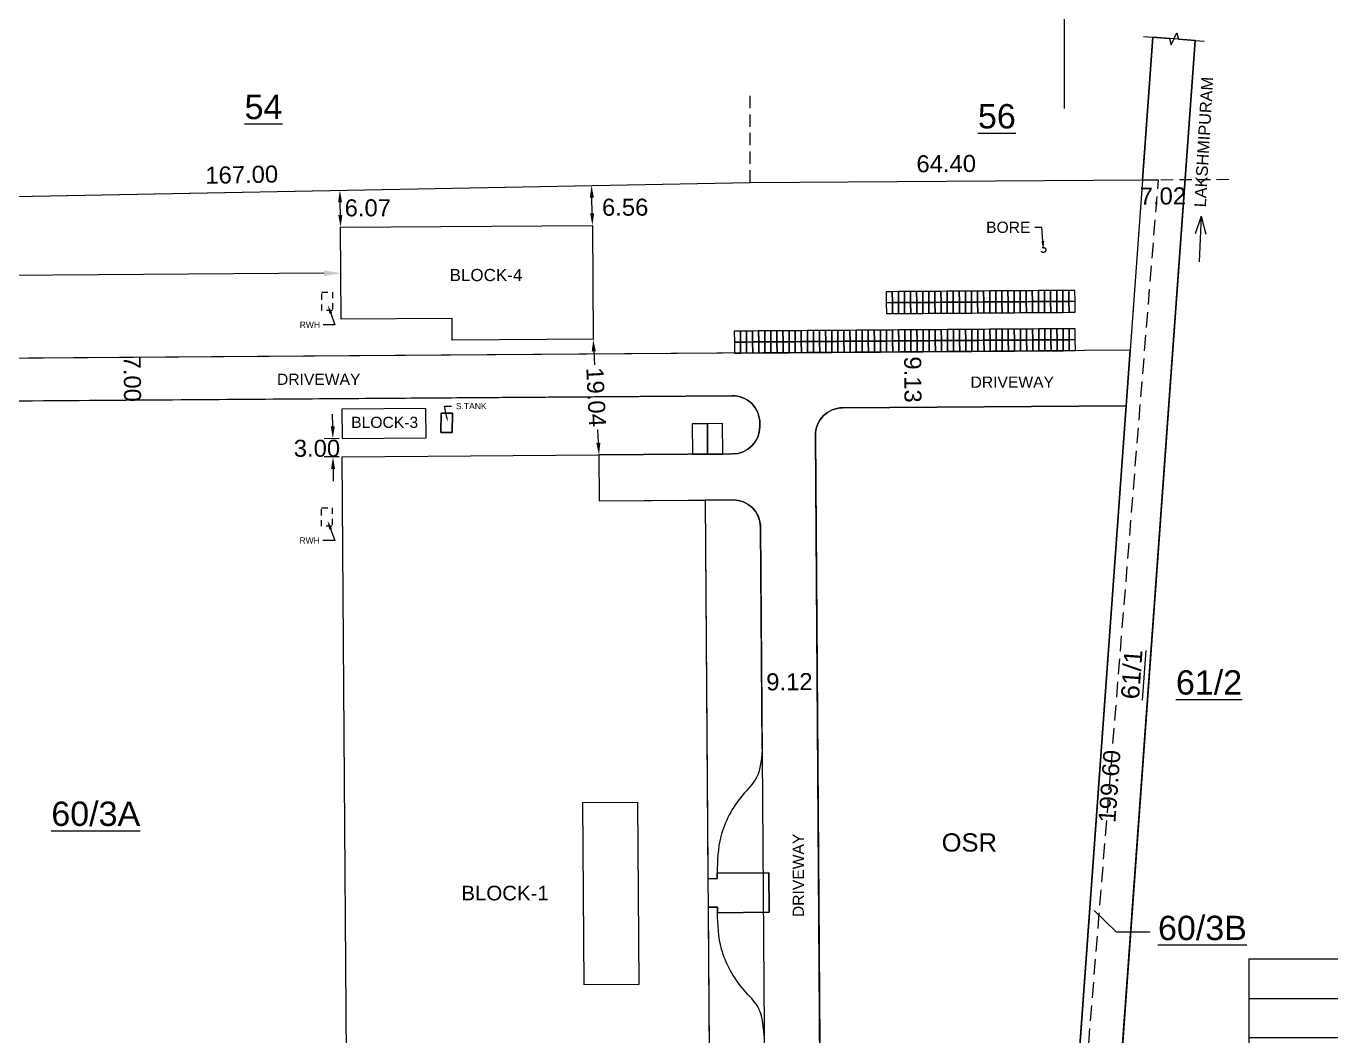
# Model space of a CAD drawing. Header units: metres. Extents: x 3715 to 4596, y 2418 to 2709.
# Drawn here: x 3739.68 to 3766.47, y 2596.39 to 2617.14 of the extents above; entities that cross this region are included whole.
import ezdxf
from ezdxf import colors
from ezdxf.entities.mleader import LeaderData, LeaderLine
from ezdxf.math import Vec2, Vec3

# ---------------------------------------------------------------- set-up
doc = ezdxf.new("R2010")
doc.units = ezdxf.units.M
doc.header["$MEASUREMENT"] = 0
doc.linetypes.add('HIDDEN', pattern=[9.525, 6.35, -3.175])
doc.linetypes.add('HIDDEN2', pattern=[0.1875, 0.125, -0.0625])
doc.styles.add('Annotative', font='arial.ttf')
doc.styles.get("Standard").update_dxf_attribs({"font": 'arial.ttf'})
doc.dimstyles.new('800', dxfattribs={"dimtxt": 0.35, "dimasz": 0.35, "dimexe": 0.18, "dimexo": 0.0625, "dimgap": 0.09, "dimtad": 0, "dimlfac": 8, "dimzin": 0, "dimdsep": 46, "dimtxsty": 'Standard', "dimcen": 0.09, "dimse1": 1, "dimse2": 1, "dimsd1": 1, "dimsd2": 1, "dimadec": 0, "dimazin": 0, "dimtfac": 1, "dimtofl": 0, "dimtmove": 2, "dimatfit": 3, "dimfxl": 0, "dimtolj": 1, "dimtzin": 0, "dimarcsym": 0})

# ---------------------------------------------------------------- blocks, each defined once
blk = doc.blocks.new('*D582')
at = {"color": 0, "insert": (3744.103, 2614.081), "char_height": 0.35, "attachment_point": 5, "rotation": 1.1025}
blk.add_mtext('\\A1;167.00', dxfattribs=at)
blk = doc.blocks.new('*D583')
at = {"color": 0, "insert": (3758.568, 2614.308), "char_height": 0.35, "attachment_point": 5, "rotation": 0.3717}
blk.add_mtext('\\A1;64.40', dxfattribs=at)
blk = doc.blocks.new('*D574')
at = {"color": 0, "insert": (3761.922, 2601.518), "char_height": 0.35, "attachment_point": 5, "rotation": 85.8635}
blk.add_mtext('\\A1;199.60', dxfattribs=at)
blk = doc.blocks.new('*D584')
at = {"color": 0, "insert": (3763.016, 2613.643), "char_height": 0.35, "attachment_point": 5, "rotation": 0.3717}
blk.add_mtext('\\A1;7.02', dxfattribs=at)
blk = doc.blocks.new('*T591')
at = {"color": 0, "linetype": 'ByBlock', "lineweight": -2}
for p, q in [((0, 0), (13.64, 0)), ((0, 0), (0, -8.928)), ((13.64, 0), (13.64, -8.928)), ((0, -0.814), (13.64, -0.814)), ((9.104, -0.814), (9.104, -8.928)), ((11.434, -0.814), (11.434, -8.928)), ((0, -1.616), (13.64, -1.616)), ((0, -2.418), (13.64, -2.418)), ((0, -3.22), (13.64, -3.22)), ((0, -4.022), (13.64, -4.022)), ((0, -4.825), (13.64, -4.825)), ((0, -5.627), (13.64, -5.627)), ((0, -6.429), (13.64, -6.429)), ((0, -7.231), (13.64, -7.231)), ((0, -8.034), (13.64, -8.034)), ((0, -8.928), (13.64, -8.928))]:
    blk.add_line(p, q, dxfattribs=at)
at = {"color": 0, "insert": (6.82, -0.407), "char_height": 0.29896, "width": 13.52092, "attachment_point": 5}
blk.add_mtext('AREA DETAILS', dxfattribs=at)
at = {"color": 0, "style": 'Annotative'}
for s, insert, char_height, width, attachment_point in [('{\\fArial Baltic|b0|i0|c186|p34;A}REA', (4.552, -1.215), 0.29041, 8.98465, 5), ('SQFT', (10.269, -1.215), 0.2904, 2.20989, 5), ('SQMT', (12.537, -1.215), 0.2904, 2.08726, 5), ("{\\fArial Baltic|b0|i0|c186|p34;AREA\\fArial Baltic|b0|i0|c0|p34; OF PARTY'S SITE}", (0.3, -2.017), 0.29041, 8.50421, 4), ('757761.32', (11.234, -2.017), 0.2904, 1.92945, 6), ('70398.33', (13.44, -2.017), 0.2904, 1.80681, 6), ('AREA OF PRO. BUILDING IN GF IN BLOCK-1', (0.3, -2.819), 0.29041, 8.50421, 4), ('87415.98', (11.234, -2.819), 0.2904, 1.92945, 6), ('8121.21', (13.44, -2.819), 0.2904, 1.80681, 6), ('AREA OF PRO. BUILDING IN GF IN BLOCK-2', (0.3, -3.621), 0.29041, 8.50421, 4), ('565.97', (11.234, -3.621), 0.2904, 1.92945, 6), ('52.58', (13.44, -3.621), 0.2904, 1.80681, 6), ('AREA OF PRO. BUILDING IN GF IN BLOCK-3', (0.3, -4.424), 0.29041, 8.50421, 4), ('716.01', (11.234, -4.424), 0.2904, 1.92945, 6), ('66.52', (13.44, -4.424), 0.2904, 1.80681, 6), ('AREA OF PRO. BUILDING IN GF IN BLOCK-4', (0.3, -5.226), 0.29041, 8.50421, 4), ('7653.68', (11.234, -5.226), 0.2904, 1.92945, 6), ('711.05', (13.44, -5.226), 0.2904, 1.80681, 6), ('AREA OF PRO. BUILDING IN GF IN BLOCK-5', (0.3, -6.028), 0.29041, 8.50421, 4), ('6740.36', (11.234, -6.028), 0.2904, 1.92945, 6), ('626.20', (13.44, -6.028), 0.2904, 1.80681, 6), ('AREA OF PRO. BUILDING IN GF IN BLOCK-6', (0.3, -6.83), 0.29041, 8.50421, 4), ('14518.58', (11.234, -6.83), 0.2904, 1.92945, 6), ('1348.82', (13.44, -6.83), 0.2904, 1.80681, 6), ('TOTAL BUILDUP AREA', (0.3, -7.632), 0.29041, 8.50421, 4), ('117610.58', (11.234, -7.632), 0.2904, 1.92945, 6), ('10926.38', (13.44, -7.632), 0.2904, 1.80681, 6), ('AREA OF OPEN TO SKY IN GF', (0.3, -8.481), 0.29041, 8.50421, 4), ('640150.74', (11.234, -8.481), 0.2904, 1.92945, 6), ('59471.95', (13.44, -8.481), 0.2904, 1.80681, 6)]:
    blk.add_mtext(s, dxfattribs=dict(at, insert=insert, char_height=char_height, width=width, attachment_point=attachment_point))
blk = doc.blocks.new('*D597')
at = {"color": 0, "lineweight": -2}
blk.add_line((3746.128, 2613.254), (3746.123, 2613.512), dxfattribs=at)
at = {"color": 0}
for points in [[(3746.164, 2613.513), (3746.081, 2613.512), (3746.118, 2613.762)], [(3746.169, 2613.255), (3746.086, 2613.253), (3746.133, 2613.004)]]:
    blk.add_solid(points, dxfattribs=at)
at = {"color": 0, "insert": (3746.692, 2613.4), "char_height": 0.35, "attachment_point": 5, "rotation": 0.1}
blk.add_mtext('\\A1;6.07', dxfattribs=at)
blk = doc.blocks.new('*D598')
at = {"color": 0, "lineweight": -2}
blk.add_line((3751.298, 2613.291), (3751.292, 2613.612), dxfattribs=at)
at = {"color": 0}
for points in [[(3751.333, 2613.613), (3751.25, 2613.611), (3751.287, 2613.862)], [(3751.339, 2613.292), (3751.256, 2613.291), (3751.303, 2613.041)]]:
    blk.add_solid(points, dxfattribs=at)
at = {"color": 0, "insert": (3751.976, 2613.413), "char_height": 0.35, "attachment_point": 5, "rotation": 0.1}
blk.add_mtext('\\A1;6.56', dxfattribs=at)
blk = doc.blocks.new('*D601')
at = {"color": 0, "lineweight": -2}
for p, q in [((3745.972, 2608.911), (3745.97, 2609.161)), ((3746.102, 2608.662), (3745.794, 2608.659)), ((3746.104, 2608.286), (3745.797, 2608.284)), ((3745.979, 2608.036), (3745.98, 2607.786))]:
    blk.add_line(p, q, dxfattribs=at)
at = {"color": 0}
for points in [[(3746.014, 2608.911), (3745.93, 2608.91), (3745.974, 2608.661)], [(3746.02, 2608.036), (3745.937, 2608.035), (3745.977, 2608.285)]]:
    blk.add_solid(points, dxfattribs=at)
at = {"color": 0, "insert": (3745.648, 2608.46), "char_height": 0.35, "attachment_point": 5, "rotation": 0.1}
blk.add_mtext('\\A1;3.00', dxfattribs=at)
blk = doc.blocks.new('*D603')
at = {"color": 0, "lineweight": -2}
for p, q in [((3751.332, 2610.452), (3751.346, 2610.176)), ((3751.425, 2608.575), (3751.412, 2608.851))]:
    blk.add_line(p, q, dxfattribs=at)
at = {"color": 0}
for points in [[(3751.374, 2610.454), (3751.29, 2610.45), (3751.32, 2610.702)], [(3751.467, 2608.577), (3751.384, 2608.573), (3751.438, 2608.325)]]:
    blk.add_solid(points, dxfattribs=at)
at = {"color": 0, "insert": (3751.379, 2609.514), "char_height": 0.35, "attachment_point": 5, "rotation": 272.8439}
blk.add_mtext('\\A1;19.04', dxfattribs=at)
blk = doc.blocks.new('*D616')
at = {"color": 0, "insert": (3741.856, 2609.891), "char_height": 0.35, "attachment_point": 5, "rotation": 270.4172}
blk.add_mtext('\\A1;7.00', dxfattribs=at)
blk = doc.blocks.new('*D617')
at = {"color": 0, "insert": (3757.88, 2609.874), "char_height": 0.35, "attachment_point": 5, "rotation": 270.4172}
blk.add_mtext('\\A1;9.13', dxfattribs=at)
blk = doc.blocks.new('*D618')
at = {"color": 0, "insert": (3755.348, 2603.664), "char_height": 0.35, "attachment_point": 5, "rotation": 0.4174}
blk.add_mtext('\\A1;9.12', dxfattribs=at)
blk = doc.blocks.new('*D631')
at = {"color": 0, "lineweight": -2}
for p, q in [((3745.789, 2612.058), (3739.304, 2612.011)), ((3731.219, 2611.952), (3737.704, 2611.999))]:
    blk.add_line(p, q, dxfattribs=at)
at = {"color": 0}
for points in [[(3731.219, 2612.01), (3731.22, 2611.893), (3730.869, 2611.949)], [(3745.789, 2612.116), (3745.79, 2611.999), (3746.139, 2612.06)]]:
    blk.add_solid(points, dxfattribs=at)
at = {"color": 0, "insert": (3738.504, 2612.005), "char_height": 0.35, "attachment_point": 5, "rotation": 0.4172}
blk.add_mtext('\\A1;122.17', dxfattribs=at)

msp = doc.modelspace()

# ---------------------------------------------------------------- linework, layer by layer
for p, q in [((3763.67963, 2616.84195), (3761.5658, 2587.61365)), ((3763.67963, 2616.84195), (3761.68118, 2589.20906)), ((3733.67416, 2613.52282), (3754.5453, 2613.92449)), ((3754.5453, 2613.92449), (3762.59513, 2613.97671)), ((3762.59513, 2613.97671), (3760.79541, 2589.0917)), ((3763.80508, 2613.23169), (3763.68191, 2612.86998)), ((3763.80508, 2613.23169), (3763.76436, 2612.29518)), ((3763.80508, 2613.23169), (3763.89639, 2612.86066)), ((3762.34204, 2610.47726), (3734.04262, 2610.27122)), ((3754.17427, 2609.54277), (3734.04899, 2609.39624)), ((3762.25948, 2609.33568), (3756.43914, 2609.2933)), ((3754.74087, 2608.90775), (3754.74087, 2608.98028)), ((3756.02749, 2588.58208), (3755.88075, 2608.72671)), ((3751.43767, 2608.32528), (3754.18247, 2608.34527))]:
    msp.add_line(p, q)
at = {"ltscale": 0.1}
for p, q in [((3761.5658, 2587.61365), (3763.67963, 2616.84195)), ((3762.59513, 2613.97671), (3762.80695, 2616.90563))]:
    msp.add_line(p, q, dxfattribs=at)
at = {"linetype": 'HIDDEN', "ltscale": 0.04}
for p, q in [((3754.5453, 2613.92449), (3754.5453, 2615.79949)), ((3762.59513, 2613.97671), (3764.49877, 2613.98905))]:
    msp.add_line(p, q, dxfattribs=at)
at = {"linetype": 'HIDDEN', "ltscale": 0.05}
msp.add_line((3760.9197, 2589.10498), (3762.92468, 2613.97884), dxfattribs=at)
at = {"linetype": 'HIDDEN', "ltscale": 4}
msp.add_line((3762.59513, 2613.97671), (3762.92012, 2613.97881), dxfattribs=at)
for points in [[(3760.99661, 2615.44111), (3760.99661, 2615.44111), (3760.99661, 2618.29916), (3760.17588, 2617.28146)], [(3748.42711, 2610.68069), (3748.42384, 2611.12961), (3746.14634, 2611.11303), (3746.13257, 2613.00379), (3751.30258, 2613.04144), (3751.31961, 2610.70175), (3748.42711, 2610.68069)]]:
    msp.add_lwpolyline(points)
for points in [[(3760.69308, 2587.67677), (3761.5658, 2587.61365), (3763.67963, 2616.84195), (3762.80695, 2616.90563), (3760.69308, 2587.67677)], [(3757.33705, 2611.45335), (3757.46205, 2611.45426), (3757.46041, 2611.67925), (3757.33541, 2611.67834)], [(3757.46205, 2611.45426), (3757.58704, 2611.45517), (3757.5854, 2611.68016), (3757.46041, 2611.67925)], [(3757.58704, 2611.45517), (3757.71204, 2611.45608), (3757.7104, 2611.68107), (3757.5854, 2611.68016)], [(3757.71204, 2611.45608), (3757.83704, 2611.45699), (3757.8354, 2611.68198), (3757.7104, 2611.68107)], [(3757.83704, 2611.45699), (3757.96203, 2611.4579), (3757.96039, 2611.68289), (3757.8354, 2611.68198)], [(3757.96203, 2611.4579), (3758.08703, 2611.45881), (3758.08539, 2611.6838), (3757.96039, 2611.68289)], [(3758.08703, 2611.45881), (3758.21203, 2611.45972), (3758.21039, 2611.68471), (3758.08539, 2611.6838)], [(3758.21203, 2611.45972), (3758.33702, 2611.46063), (3758.33538, 2611.68562), (3758.21039, 2611.68471)], [(3758.33702, 2611.46063), (3758.46202, 2611.46154), (3758.46038, 2611.68653), (3758.33538, 2611.68562)], [(3758.46202, 2611.46154), (3758.58702, 2611.46245), (3758.58538, 2611.68744), (3758.46038, 2611.68653)], [(3758.58702, 2611.46245), (3758.71201, 2611.46336), (3758.71037, 2611.68835), (3758.58538, 2611.68744)], [(3758.71201, 2611.46336), (3758.83701, 2611.46427), (3758.83537, 2611.68926), (3758.71037, 2611.68835)], [(3758.83701, 2611.46427), (3758.96201, 2611.46518), (3758.96037, 2611.69017), (3758.83537, 2611.68926)], [(3758.96201, 2611.46518), (3759.087, 2611.46609), (3759.08536, 2611.69108), (3758.96037, 2611.69017)], [(3759.087, 2611.46609), (3759.212, 2611.467), (3759.21036, 2611.692), (3759.08536, 2611.69108)], [(3759.212, 2611.467), (3759.337, 2611.46791), (3759.33536, 2611.69291), (3759.21036, 2611.692)], [(3759.21364, 2611.24201), (3759.33863, 2611.24292), (3759.337, 2611.46791), (3759.212, 2611.467)], [(3759.337, 2611.46791), (3759.46199, 2611.46882), (3759.46035, 2611.69381), (3759.33536, 2611.6929)], [(3759.33863, 2611.24291), (3759.46363, 2611.24382), (3759.46199, 2611.46882), (3759.337, 2611.46791)], [(3759.46199, 2611.46882), (3759.58699, 2611.46973), (3759.58535, 2611.69472), (3759.46035, 2611.69381)], [(3759.46363, 2611.24382), (3759.58863, 2611.24473), (3759.58699, 2611.46973), (3759.46199, 2611.46882)], [(3759.58699, 2611.46973), (3759.71199, 2611.47064), (3759.71035, 2611.69563), (3759.58535, 2611.69472)], [(3759.58863, 2611.24473), (3759.71362, 2611.24564), (3759.71199, 2611.47064), (3759.58699, 2611.46973)], [(3759.71199, 2611.47064), (3759.83698, 2611.47155), (3759.83534, 2611.69654), (3759.71035, 2611.69563)], [(3759.71362, 2611.24564), (3759.83862, 2611.24655), (3759.83698, 2611.47155), (3759.71199, 2611.47064)], [(3759.83698, 2611.47155), (3759.96198, 2611.47246), (3759.96034, 2611.69745), (3759.83534, 2611.69654)], [(3759.83862, 2611.24655), (3759.96362, 2611.24746), (3759.96198, 2611.47246), (3759.83698, 2611.47155)], [(3759.96198, 2611.47246), (3760.08698, 2611.47337), (3760.08534, 2611.69836), (3759.96034, 2611.69745)], [(3759.96362, 2611.24746), (3760.08861, 2611.24837), (3760.08698, 2611.47337), (3759.96198, 2611.47246)], [(3760.08698, 2611.47337), (3760.21197, 2611.47428), (3760.21033, 2611.69927), (3760.08534, 2611.69836)], [(3760.08861, 2611.24837), (3760.21361, 2611.24928), (3760.21197, 2611.47428), (3760.08698, 2611.47337)], [(3760.21197, 2611.47428), (3760.33697, 2611.47519), (3760.33533, 2611.70018), (3760.21033, 2611.69927)], [(3760.21361, 2611.24928), (3760.33861, 2611.25019), (3760.33697, 2611.47519), (3760.21197, 2611.47428)], [(3760.33697, 2611.47519), (3760.46197, 2611.4761), (3760.46033, 2611.70109), (3760.33533, 2611.70018)], [(3760.33861, 2611.25019), (3760.4636, 2611.2511), (3760.46197, 2611.4761), (3760.33697, 2611.47519)], [(3760.46197, 2611.4761), (3760.58696, 2611.47701), (3760.58532, 2611.702), (3760.46033, 2611.70109)], [(3760.4636, 2611.2511), (3760.5886, 2611.25201), (3760.58696, 2611.47701), (3760.46197, 2611.4761)], [(3760.58696, 2611.47701), (3760.71196, 2611.47792), (3760.71032, 2611.70291), (3760.58532, 2611.702)], [(3760.5886, 2611.25201), (3760.7136, 2611.25292), (3760.71196, 2611.47792), (3760.58696, 2611.47701)], [(3760.71196, 2611.47792), (3760.83696, 2611.47883), (3760.83532, 2611.70382), (3760.71032, 2611.70291)], [(3760.7136, 2611.25292), (3760.83859, 2611.25383), (3760.83696, 2611.47883), (3760.71196, 2611.47792)], [(3760.83696, 2611.47883), (3760.96195, 2611.47974), (3760.96031, 2611.70473), (3760.83532, 2611.70382)], [(3760.83859, 2611.25383), (3760.96359, 2611.25474), (3760.96195, 2611.47974), (3760.83696, 2611.47883)], [(3760.96195, 2611.47974), (3761.08695, 2611.48065), (3761.08531, 2611.70564), (3760.96031, 2611.70473)], [(3760.96359, 2611.25474), (3761.08859, 2611.25566), (3761.08695, 2611.48065), (3760.96195, 2611.47974)], [(3761.08695, 2611.48065), (3761.21195, 2611.48156), (3761.21031, 2611.70655), (3761.08531, 2611.70564)], [(3761.08859, 2611.25566), (3761.21358, 2611.25657), (3761.21195, 2611.48156), (3761.08695, 2611.48065)], [(3757.33869, 2611.22835), (3757.46368, 2611.22926), (3757.46205, 2611.45426), (3757.33705, 2611.45335)], [(3757.46368, 2611.22926), (3757.58868, 2611.23017), (3757.58704, 2611.45517), (3757.46205, 2611.45426)], [(3757.58868, 2611.23017), (3757.71368, 2611.23108), (3757.71204, 2611.45608), (3757.58704, 2611.45517)], [(3757.71368, 2611.23108), (3757.83867, 2611.23199), (3757.83704, 2611.45699), (3757.71204, 2611.45608)], [(3757.83867, 2611.23199), (3757.96367, 2611.2329), (3757.96203, 2611.4579), (3757.83704, 2611.45699)], [(3757.96367, 2611.2329), (3758.08867, 2611.23382), (3758.08703, 2611.45881), (3757.96203, 2611.4579)], [(3758.08867, 2611.23382), (3758.21366, 2611.23473), (3758.21203, 2611.45972), (3758.08703, 2611.45881)], [(3758.21366, 2611.23473), (3758.33866, 2611.23564), (3758.33702, 2611.46063), (3758.21203, 2611.45972)], [(3758.33866, 2611.23564), (3758.46366, 2611.23655), (3758.46202, 2611.46154), (3758.33702, 2611.46063)], [(3758.46366, 2611.23655), (3758.58865, 2611.23746), (3758.58702, 2611.46245), (3758.46202, 2611.46154)], [(3758.58865, 2611.23746), (3758.71365, 2611.23837), (3758.71201, 2611.46336), (3758.58702, 2611.46245)], [(3758.71365, 2611.23837), (3758.83865, 2611.23928), (3758.83701, 2611.46427), (3758.71201, 2611.46336)], [(3758.83865, 2611.23928), (3758.96364, 2611.24019), (3758.96201, 2611.46518), (3758.83701, 2611.46427)], [(3758.96364, 2611.24019), (3759.08864, 2611.2411), (3759.087, 2611.46609), (3758.96201, 2611.46518)], [(3759.08864, 2611.2411), (3759.21364, 2611.24201), (3759.212, 2611.467), (3759.087, 2611.46609)], [(3754.21787, 2610.64311), (3754.34286, 2610.64402), (3754.34122, 2610.86902), (3754.21623, 2610.86811)], [(3754.34286, 2610.64402), (3754.46786, 2610.64493), (3754.46622, 2610.86993), (3754.34122, 2610.86902)], [(3754.46786, 2610.64493), (3754.59286, 2610.64584), (3754.59122, 2610.87084), (3754.46622, 2610.86993)], [(3754.59286, 2610.64584), (3754.71785, 2610.64675), (3754.71621, 2610.87175), (3754.59122, 2610.87084)], [(3754.71785, 2610.64675), (3754.84285, 2610.64766), (3754.84121, 2610.87266), (3754.71621, 2610.87175)], [(3754.84285, 2610.64766), (3754.96785, 2610.64857), (3754.96621, 2610.87357), (3754.84121, 2610.87266)], [(3754.96785, 2610.64857), (3755.09284, 2610.64948), (3755.0912, 2610.87448), (3754.96621, 2610.87357)], [(3755.09284, 2610.64948), (3755.21784, 2610.6504), (3755.2162, 2610.87539), (3755.0912, 2610.87448)], [(3755.21784, 2610.6504), (3755.34284, 2610.65131), (3755.3412, 2610.8763), (3755.2162, 2610.87539)], [(3755.34284, 2610.65131), (3755.46783, 2610.65222), (3755.46619, 2610.87721), (3755.3412, 2610.8763)], [(3755.46783, 2610.65222), (3755.59283, 2610.65313), (3755.59119, 2610.87812), (3755.46619, 2610.87721)], [(3755.59283, 2610.65313), (3755.71783, 2610.65404), (3755.71619, 2610.87903), (3755.59119, 2610.87812)], [(3755.71783, 2610.65404), (3755.84282, 2610.65495), (3755.84118, 2610.87994), (3755.71619, 2610.87903)], [(3755.84282, 2610.65495), (3755.96782, 2610.65586), (3755.96618, 2610.88085), (3755.84118, 2610.87994)], [(3755.96782, 2610.65586), (3756.09282, 2610.65677), (3756.09118, 2610.88176), (3755.96618, 2610.88085)], [(3756.09282, 2610.65677), (3756.21781, 2610.65768), (3756.21617, 2610.88267), (3756.09118, 2610.88176)], [(3756.21781, 2610.65767), (3756.34281, 2610.65858), (3756.34117, 2610.88358), (3756.21617, 2610.88267)], [(3756.34281, 2610.65858), (3756.46781, 2610.65949), (3756.46617, 2610.88449), (3756.34117, 2610.88358)], [(3756.46781, 2610.65949), (3756.5928, 2610.6604), (3756.59116, 2610.8854), (3756.46617, 2610.88449)], [(3756.5928, 2610.6604), (3756.7178, 2610.66131), (3756.71616, 2610.88631), (3756.59116, 2610.8854)], [(3756.7178, 2610.66131), (3756.8428, 2610.66222), (3756.84116, 2610.88722), (3756.71616, 2610.88631)], [(3756.8428, 2610.66222), (3756.96779, 2610.66313), (3756.96615, 2610.88813), (3756.84116, 2610.88722)], [(3756.96779, 2610.66313), (3757.09279, 2610.66404), (3757.09115, 2610.88904), (3756.96615, 2610.88813)], [(3756.96943, 2610.43814), (3757.09443, 2610.43905), (3757.09279, 2610.66404), (3756.96779, 2610.66313)], [(3757.09279, 2610.66404), (3757.21779, 2610.66495), (3757.21615, 2610.88995), (3757.09115, 2610.88904)], [(3757.09443, 2610.43905), (3757.21942, 2610.43996), (3757.21779, 2610.66495), (3757.09279, 2610.66404)], [(3757.21779, 2610.66495), (3757.34278, 2610.66586), (3757.34114, 2610.89086), (3757.21615, 2610.88995)], [(3757.21942, 2610.43996), (3757.34442, 2610.44087), (3757.34278, 2610.66586), (3757.21779, 2610.66495)], [(3757.34278, 2610.66586), (3757.46778, 2610.66677), (3757.46614, 2610.89177), (3757.34114, 2610.89086)], [(3757.34442, 2610.44087), (3757.46942, 2610.44178), (3757.46778, 2610.66677), (3757.34278, 2610.66586)], [(3757.46778, 2610.66677), (3757.59278, 2610.66768), (3757.59114, 2610.89268), (3757.46614, 2610.89177)], [(3757.46942, 2610.44178), (3757.59441, 2610.44269), (3757.59278, 2610.66768), (3757.46778, 2610.66677)], [(3757.59278, 2610.66768), (3757.71777, 2610.66859), (3757.71613, 2610.89359), (3757.59114, 2610.89268)], [(3757.59441, 2610.44269), (3757.71941, 2610.4436), (3757.71777, 2610.66859), (3757.59278, 2610.66768)], [(3757.71777, 2610.66859), (3757.84277, 2610.6695), (3757.84113, 2610.8945), (3757.71613, 2610.89359)], [(3757.71941, 2610.4436), (3757.84441, 2610.44451), (3757.84277, 2610.6695), (3757.71777, 2610.66859)], [(3757.84277, 2610.6695), (3757.96777, 2610.67041), (3757.96613, 2610.89541), (3757.84113, 2610.8945)], [(3757.84441, 2610.44451), (3757.9694, 2610.44542), (3757.96777, 2610.67041), (3757.84277, 2610.6695)], [(3757.96777, 2610.67041), (3758.09276, 2610.67133), (3758.09112, 2610.89632), (3757.96613, 2610.89541)], [(3757.9694, 2610.44542), (3758.0944, 2610.44633), (3758.09276, 2610.67133), (3757.96777, 2610.67041)], [(3758.09276, 2610.67133), (3758.21776, 2610.67224), (3758.21612, 2610.89723), (3758.09112, 2610.89632)], [(3758.0944, 2610.44633), (3758.2194, 2610.44724), (3758.21776, 2610.67224), (3758.09276, 2610.67133)], [(3758.21776, 2610.67224), (3758.34276, 2610.67315), (3758.34112, 2610.89814), (3758.21612, 2610.89723)], [(3758.2194, 2610.44724), (3758.34439, 2610.44815), (3758.34276, 2610.67315), (3758.21776, 2610.67224)], [(3758.34276, 2610.67315), (3758.46775, 2610.67406), (3758.46611, 2610.89905), (3758.34112, 2610.89814)], [(3758.34439, 2610.44815), (3758.46939, 2610.44906), (3758.46775, 2610.67406), (3758.34276, 2610.67315)], [(3758.46775, 2610.67406), (3758.59275, 2610.67497), (3758.59111, 2610.89996), (3758.46611, 2610.89905)], [(3758.46939, 2610.44906), (3758.59439, 2610.44997), (3758.59275, 2610.67497), (3758.46775, 2610.67406)], [(3758.59275, 2610.67497), (3758.71775, 2610.67588), (3758.71611, 2610.90087), (3758.59111, 2610.89996)], [(3758.59439, 2610.44997), (3758.71938, 2610.45088), (3758.71775, 2610.67588), (3758.59275, 2610.67497)], [(3758.71775, 2610.67588), (3758.84274, 2610.67679), (3758.8411, 2610.90178), (3758.71611, 2610.90087)], [(3758.71938, 2610.45088), (3758.84438, 2610.45179), (3758.84274, 2610.67679), (3758.71775, 2610.67588)], [(3758.84274, 2610.67679), (3758.96774, 2610.6777), (3758.9661, 2610.90269), (3758.8411, 2610.90178)], [(3758.84438, 2610.45179), (3758.96938, 2610.4527), (3758.96774, 2610.6777), (3758.84274, 2610.67679)], [(3758.96774, 2610.6777), (3759.09274, 2610.67861), (3759.0911, 2610.9036), (3758.9661, 2610.90269)], [(3758.96938, 2610.4527), (3759.09437, 2610.45361), (3759.09274, 2610.67861), (3758.96774, 2610.6777)], [(3759.09274, 2610.67861), (3759.21773, 2610.67952), (3759.21609, 2610.90451), (3759.0911, 2610.9036)], [(3759.09437, 2610.45361), (3759.21937, 2610.45452), (3759.21773, 2610.67952), (3759.09274, 2610.67861)], [(3759.21773, 2610.67952), (3759.34273, 2610.68043), (3759.34109, 2610.90542), (3759.21609, 2610.90451)], [(3759.21937, 2610.45452), (3759.34437, 2610.45543), (3759.34273, 2610.68043), (3759.21773, 2610.67952)], [(3759.34273, 2610.68043), (3759.46773, 2610.68134), (3759.46609, 2610.90633), (3759.34109, 2610.90542)], [(3759.34437, 2610.45543), (3759.46936, 2610.45634), (3759.46773, 2610.68134), (3759.34273, 2610.68043)], [(3759.46773, 2610.68134), (3759.59272, 2610.68225), (3759.59108, 2610.90724), (3759.46609, 2610.90633)], [(3759.46936, 2610.45634), (3759.59436, 2610.45725), (3759.59272, 2610.68225), (3759.46773, 2610.68134)], [(3759.59272, 2610.68225), (3759.71772, 2610.68316), (3759.71608, 2610.90815), (3759.59108, 2610.90724)], [(3759.59436, 2610.45725), (3759.71936, 2610.45816), (3759.71772, 2610.68316), (3759.59272, 2610.68225)], [(3759.71772, 2610.68316), (3759.84272, 2610.68407), (3759.84108, 2610.90906), (3759.71608, 2610.90815)], [(3759.71936, 2610.45816), (3759.84435, 2610.45907), (3759.84272, 2610.68407), (3759.71772, 2610.68316)], [(3759.84272, 2610.68407), (3759.96771, 2610.68498), (3759.96607, 2610.90997), (3759.84108, 2610.90906)], [(3759.84435, 2610.45907), (3759.96935, 2610.45998), (3759.96771, 2610.68498), (3759.84272, 2610.68407)], [(3759.96771, 2610.68498), (3760.09271, 2610.68589), (3760.09107, 2610.91088), (3759.96607, 2610.90997)], [(3759.96935, 2610.45998), (3760.09435, 2610.46089), (3760.09271, 2610.68589), (3759.96771, 2610.68498)], [(3760.09271, 2610.68589), (3760.21771, 2610.6868), (3760.21607, 2610.91179), (3760.09107, 2610.91088)], [(3760.09435, 2610.46089), (3760.21934, 2610.4618), (3760.21771, 2610.6868), (3760.09271, 2610.68589)], [(3760.21771, 2610.6868), (3760.3427, 2610.68771), (3760.34106, 2610.9127), (3760.21607, 2610.91179)], [(3760.21934, 2610.4618), (3760.34434, 2610.46271), (3760.3427, 2610.68771), (3760.21771, 2610.6868)], [(3760.3427, 2610.68771), (3760.4677, 2610.68862), (3760.46606, 2610.91361), (3760.34106, 2610.9127)], [(3760.34434, 2610.46271), (3760.46934, 2610.46362), (3760.4677, 2610.68862), (3760.3427, 2610.68771)], [(3760.4677, 2610.68862), (3760.5927, 2610.68953), (3760.59106, 2610.91452), (3760.46606, 2610.91361)], [(3760.46934, 2610.46362), (3760.59434, 2610.46454), (3760.5927, 2610.68953), (3760.4677, 2610.68862)], [(3760.5927, 2610.68953), (3760.71769, 2610.69044), (3760.71605, 2610.91543), (3760.59106, 2610.91452)], [(3760.59434, 2610.46454), (3760.71933, 2610.46545), (3760.71769, 2610.69044), (3760.5927, 2610.68953)], [(3760.71769, 2610.69044), (3760.84269, 2610.69135), (3760.84105, 2610.91634), (3760.71605, 2610.91543)], [(3760.71933, 2610.46545), (3760.84433, 2610.46636), (3760.84269, 2610.69135), (3760.71769, 2610.69044)], [(3760.84269, 2610.69135), (3760.96769, 2610.69226), (3760.96605, 2610.91725), (3760.84105, 2610.91634)], [(3760.84433, 2610.46636), (3760.96933, 2610.46727), (3760.96769, 2610.69226), (3760.84269, 2610.69135)], [(3760.96769, 2610.69226), (3761.09268, 2610.69317), (3761.09104, 2610.91816), (3760.96605, 2610.91725)], [(3760.96933, 2610.46727), (3761.09432, 2610.46818), (3761.09268, 2610.69317), (3760.96769, 2610.69226)], [(3761.09268, 2610.69317), (3761.21768, 2610.69408), (3761.21604, 2610.91907), (3761.09104, 2610.91816)], [(3761.09432, 2610.46818), (3761.21932, 2610.46909), (3761.21768, 2610.69408), (3761.09268, 2610.69317)], [(3754.2195, 2610.41812), (3754.3445, 2610.41903), (3754.34286, 2610.64402), (3754.21787, 2610.64311)], [(3754.3445, 2610.41903), (3754.4695, 2610.41994), (3754.46786, 2610.64493), (3754.34286, 2610.64402)], [(3754.4695, 2610.41994), (3754.59449, 2610.42085), (3754.59286, 2610.64584), (3754.46786, 2610.64493)], [(3754.59449, 2610.42085), (3754.71949, 2610.42176), (3754.71785, 2610.64675), (3754.59286, 2610.64584)], [(3754.71949, 2610.42176), (3754.84449, 2610.42267), (3754.84285, 2610.64766), (3754.71785, 2610.64675)], [(3754.84449, 2610.42267), (3754.96948, 2610.42358), (3754.96785, 2610.64857), (3754.84285, 2610.64766)], [(3754.96948, 2610.42358), (3755.09448, 2610.42449), (3755.09284, 2610.64948), (3754.96785, 2610.64857)], [(3755.09448, 2610.42449), (3755.21948, 2610.4254), (3755.21784, 2610.6504), (3755.09284, 2610.64948)], [(3755.21948, 2610.4254), (3755.34447, 2610.42631), (3755.34284, 2610.65131), (3755.21784, 2610.6504)], [(3755.34447, 2610.42631), (3755.46947, 2610.42722), (3755.46783, 2610.65222), (3755.34284, 2610.65131)], [(3755.46947, 2610.42722), (3755.59447, 2610.42813), (3755.59283, 2610.65313), (3755.46783, 2610.65222)], [(3755.59447, 2610.42813), (3755.71946, 2610.42904), (3755.71783, 2610.65404), (3755.59283, 2610.65313)], [(3755.71946, 2610.42904), (3755.84446, 2610.42995), (3755.84282, 2610.65495), (3755.71783, 2610.65404)], [(3755.84446, 2610.42995), (3755.96946, 2610.43086), (3755.96782, 2610.65586), (3755.84282, 2610.65495)], [(3755.96946, 2610.43086), (3756.09445, 2610.43177), (3756.09282, 2610.65677), (3755.96782, 2610.65586)], [(3756.09445, 2610.43177), (3756.21945, 2610.43268), (3756.21781, 2610.65768), (3756.09282, 2610.65677)], [(3756.21945, 2610.43268), (3756.34445, 2610.43359), (3756.34281, 2610.65858), (3756.21781, 2610.65767)], [(3756.34445, 2610.43359), (3756.46944, 2610.4345), (3756.46781, 2610.65949), (3756.34281, 2610.65858)], [(3756.46944, 2610.4345), (3756.59444, 2610.43541), (3756.5928, 2610.6604), (3756.46781, 2610.65949)], [(3756.59444, 2610.43541), (3756.71944, 2610.43632), (3756.7178, 2610.66131), (3756.5928, 2610.6604)], [(3756.71944, 2610.43632), (3756.84443, 2610.43723), (3756.8428, 2610.66222), (3756.7178, 2610.66131)], [(3756.84443, 2610.43723), (3756.96943, 2610.43814), (3756.96779, 2610.66313), (3756.8428, 2610.66222)], [(3746.16421, 2608.66198), (3747.88916, 2608.67454), (3747.88477, 2609.27702), (3746.15982, 2609.26446)], [(3753.35063, 2608.96423), (3753.35518, 2608.33924), (3753.66767, 2608.34152), (3753.66312, 2608.9665)], [(3753.66312, 2608.9665), (3753.66767, 2608.34152), (3753.98017, 2608.34379), (3753.97562, 2608.96878)], [(3753.6808, 2599.03334), (3753.73741, 2591.25928), (3751.56206, 2591.24344), (3751.56893, 2590.29951), (3746.29824, 2590.26113), (3746.16697, 2608.2869), (3751.43767, 2608.32528), (3751.44454, 2607.38135), (3753.6199, 2607.39719), (3753.67653, 2599.62038), (3753.86555, 2599.62176), (3753.86472, 2599.73527), (3754.92515, 2599.74299), (3754.93108, 2598.92883), (3753.87065, 2598.92111), (3753.86982, 2599.03472)]]:
    msp.add_lwpolyline(points, close=True)
at = {"linetype": 'Continuous', "ltscale": 0.1}
msp.add_lwpolyline([(3762.61995, 2616.91928), (3763.14966, 2616.88062), (3763.18704, 2616.74876), (3763.29929, 2616.99883), (3763.33667, 2616.86698), (3763.86638, 2616.82832)], dxfattribs=at)
at = {"ltscale": 400}
msp.add_lwpolyline([(3727.91347, 2585.31779), (3720.24628, 2589.93479), (3719.48832, 2605.14091), (3718.59863, 2612.66348), (3733.67416, 2613.52282), (3754.5453, 2613.92449), (3762.59513, 2613.97671), (3760.79541, 2589.0917), (3738.19912, 2586.67649), (3727.91347, 2585.31779)], close=True, dxfattribs=at)
at = {"ltscale": 0.1}
for points in [[(3748.42711, 2610.68069), (3748.42384, 2611.12961), (3746.14634, 2611.11303), (3746.13257, 2613.00379), (3751.30258, 2613.04144), (3751.31961, 2610.70175), (3748.42711, 2610.68069)], [(3761.60853, 2598.96657), (3762.05394, 2598.53081), (3762.75723, 2598.53081)]]:
    msp.add_lwpolyline(points, dxfattribs=at)
at = {"linetype": 'HIDDEN2'}
for points in [[(3745.74794, 2611.28979), (3745.74794, 2611.67148), (3745.96692, 2611.67148), (3745.96692, 2611.28979)], [(3745.74362, 2606.85899), (3745.74362, 2607.24068), (3745.9626, 2607.24068), (3745.9626, 2606.85899)]]:
    msp.add_lwpolyline(points, close=True, dxfattribs=at)
msp.add_lwpolyline([(3734.04899, 2609.39624), (3754.17427, 2609.54277, -0.41634766), (3754.74087, 2608.98028), (3754.74087, 2608.90775, -0.41208239), (3754.18247, 2608.34527), (3751.43767, 2608.32528), (3751.44454, 2607.38108), (3751.44454, 2607.38108), (3754.19213, 2607.40134, -0.41640166), (3754.75461, 2606.84293), (3754.86397, 2591.83001, -0.41431541), (3754.30539, 2591.26342), (3751.56206, 2591.24317), (3751.56893, 2590.29951), (3754.31247, 2590.31949, -0.41421498), (3754.87906, 2589.76109), (3754.88852, 2588.46034), (3756.02749, 2588.58208), (3755.88075, 2608.72671, -0.41421428), (3756.43914, 2609.2933), (3762.25948, 2609.33568), (3762.34204, 2610.47726), (3734.04262, 2610.27122, -0.41421327)], format="xyb")
msp.add_lwpolyline([(3756.02749, 2588.58208), (3760.79541, 2589.0917), (3762.25948, 2609.33568), (3756.43914, 2609.2933, 0.41421428), (3755.88075, 2608.72671), (3756.02749, 2588.58208)], format="xyb", close=True)
at = {"ltscale": 0.1}
for points in [[(3746.16421, 2608.66198), (3747.88916, 2608.67454), (3747.88477, 2609.27702), (3746.15982, 2609.26446)], [(3746.16697, 2608.2869), (3751.43767, 2608.32528), (3751.44454, 2607.38135), (3753.6199, 2607.39719), (3753.73741, 2591.25928), (3751.56206, 2591.24344), (3751.56893, 2590.29951), (3746.29824, 2590.26113), (3746.16697, 2608.2869)], [(3752.22755, 2601.19126), (3752.25484, 2597.44427), (3751.13362, 2597.43611), (3751.10633, 2601.18309)]]:
    msp.add_lwpolyline(points, close=True, dxfattribs=at)
at = {"ltscale": 300}
msp.add_lwpolyline([(3748.1911, 2608.78858), (3748.1986, 2609.18639), (3748.43074, 2609.18331), (3748.42323, 2608.7855)], close=True, dxfattribs=at)
at = {"linetype": 'ByBlock'}
msp.add_lwpolyline([(3748.1986, 2609.18639), (3748.1911, 2608.78858), (3748.42323, 2608.7855), (3748.43074, 2609.18331)], close=True, dxfattribs=at)
at = {"ltscale": 0.1, "elevation": 0}
msp.add_lwpolyline([(3754.7878, 2602.28347, 0.00182044), (3754.78778, 2602.28756), (3754.75461, 2606.84293, 0.41421356), (3754.18803, 2607.40132), (3753.6199, 2607.39719)], format="xyb", dxfattribs=at)
msp.add_lwpolyline([(3753.68081, 2599.03334), (3753.86982, 2599.03472), (3753.87065, 2598.92111), (3754.93108, 2598.92883), (3754.92515, 2599.74299), (3753.86472, 2599.73527), (3753.86555, 2599.62176), (3753.67654, 2599.62038)], dxfattribs=at)
at = {"linetype": 'HIDDEN2'}
msp.add_circle((3760.56147, 2612.53743), 0.05226, dxfattribs=at)
for centre, start, end in [((3754.17837, 2608.98028), 0, 90.417156), ((3756.44324, 2608.73081), 90.417214, 180.417355), ((3754.17837, 2608.90775), 270.417214, 0)]:
    msp.add_arc(centre, 0.5625, start, end)
for points in [[(3754.7878, 2602.28347), (3754.77006, 2602.00169), (3754.72054, 2601.6841), (3754.25393, 2601.22495), (3753.89045, 2600.56511), (3753.86706, 2599.98551), (3753.86472, 2599.73547)], [(3754.83072, 2596.38987), (3754.80888, 2596.67135), (3754.75474, 2596.98819), (3754.28149, 2597.44051), (3753.90844, 2598.09498), (3753.87661, 2598.67417), (3753.87063, 2598.92416)]]:
    msp.add_open_spline(points, degree=3, knots=[25.49390855, 25.49390855, 25.49390855, 25.49390855, 178.8893287, 324.20300986, 627.84111693, 868.36609729, 868.36609729, 868.36609729, 868.36609729])

# ---------------------------------------------------------------- block references
msp.add_blockref('*T591', (3764.7818, 2597.97511))

# ---------------------------------------------------------------- texts
at = {"attachment_point": 1}
for s, width, insert, char_height, rotation in [('LAKSHMIPURAM', 6.5938788, (3763.65734, 2613.42161), 0.24, 86.739985), ('DRIVEWAY', 12.7930678, (3755.41583, 2598.83115), 0.23, 90)]:
    msp.add_mtext_dynamic_manual_height_columns(s, width=width, gutter_width=1, heights=[0], dxfattribs=dict(at, insert=insert, char_height=char_height, rotation=rotation))
at = {"ltscale": 0.1, "char_height": 0.5, "attachment_point": 1}
for s, insert in [('{\\L54}', (3744.16076, 2615.72462)), ('{\\L56}', (3759.21868, 2615.53417)), ('{\\L61/2}', (3763.28389, 2603.90265)), ('{\\L60/3A}', (3740.19355, 2601.20416)), ('{\\L60/3B}', (3762.9157, 2598.85857))]:
    msp.add_mtext_dynamic_manual_height_columns(s, width=21.8936767, gutter_width=1, heights=[4.55008], dxfattribs=dict(at, insert=insert))
at = {"attachment_point": 1}
for s, width, heights, insert, char_height in [('BLOCK-4', 35.5827369, [0.93192], (3748.37103, 2612.14692), 0.25), ('DRIVEWAY', 12.7930678, [0], (3744.82715, 2609.99523), 0.23), ('DRIVEWAY', 12.7930678, [0], (3759.06685, 2609.93642), 0.23), ('BLOCK-3', 35.5827369, [0], (3746.35076, 2609.11022), 0.23), ('OSR', 35.5827369, [0], (3758.47404, 2600.55213), 0.375), ('BLOCK-1', 35.5827369, [0], (3748.61353, 2599.47472), 0.3)]:
    msp.add_mtext_dynamic_manual_height_columns(s, width=width, gutter_width=1, heights=heights, dxfattribs=dict(at, insert=insert, char_height=char_height))
at = {"ltscale": 0.1, "insert": (3762.1514, 2603.32259), "char_height": 0.375, "attachment_point": 1, "rotation": 85.826467}
msp.add_mtext_dynamic_manual_height_columns('{\\L61/1}', width=21.8936767, gutter_width=1, heights=[4.55008], dxfattribs=at)

# ---------------------------------------------------------------- dimensions: what is measured, and where the dimension line sits
for p1, p2, distance, picture, middle in [((3754.5453, 2613.92449), (3762.59513, 2613.97671), 0.35739, '*D583', (3758.56789, 2614.30798)), ((3733.67416, 2613.52282), (3754.5453, 2613.92449), 0.35742, '*D582', (3744.10285, 2614.08101)), ((3762.59513, 2613.97671), (3760.79541, 2589.0917), 0.22709, '*D574', (3761.92176, 2601.51782)), ((3757.95265, 2609.30432), (3757.94434, 2610.44524), 0.06856, '*D617', (3757.87994, 2609.87428)), ((3741.00176, 2610.32188), (3741.00813, 2609.44691), 0, '*D616', (3741.85602, 2609.89059)), ((3754.77802, 2603.62789), (3755.91783, 2603.63619), 0.03236, '*D618', (3755.34769, 2603.6644))]:
    dim = msp.add_aligned_dim(p1=p1, p2=p2, distance=distance, dimstyle='800')
    dim.commit()
    dim.dimension.update_dxf_attribs({"geometry": picture, "text_midpoint": middle})
dim = msp.add_linear_dim(base=(3763.47351, 2613.87659), p1=(3762.59513, 2613.97671), p2=(3763.47283, 2613.9824), angle=0.371679, dimstyle='800')
dim.commit()
dim.dimension.update_dxf_attribs({"geometry": '*D584', "text_midpoint": (3763.01643, 2613.64337), "dimtype": 161})
for base, p1, p2, angle, override, picture, middle in [((3746.11797, 2613.7623), (3746.13257, 2613.00379), (3746.11797, 2613.7623), 91.10251, {"dimasz": 0.25, "dimsd1": 0, "dimsd2": 0}, '*D597', (3746.69217, 2613.40013)), ((3751.28679, 2613.86178), (3751.30258, 2613.04144), (3751.28679, 2613.86178), 91.10251, {"dimasz": 0.25, "dimsd1": 0, "dimsd2": 0}, '*D598', (3751.97564, 2613.41286)), ((3745.97675, 2608.28549), (3746.16421, 2608.66198), (3746.16697, 2608.2869), 270.422677, {"dimasz": 0.25, "dimse1": 0, "dimse2": 0, "dimsd1": 0, "dimsd2": 0}, '*D601', (3745.64785, 2608.45982))]:
    dim = msp.add_linear_dim(base=base, p1=p1, p2=p2, angle=angle, dimstyle='800', override=override)
    dim.commit()
    dim.dimension.update_dxf_attribs({"geometry": picture, "text_midpoint": middle, "dimtype": 161, "text_rotation": 0.1})
for p1, p2, distance, override, picture, middle in [((3730.86868, 2612.01992), (3746.13892, 2612.13111), -0.07084, {"dimsd1": 0, "dimsd2": 0}, '*D631', (3738.50432, 2612.00468)), ((3751.31961, 2610.70175), (3751.43767, 2608.32528), 0, {"dimasz": 0.25, "dimsd1": 0, "dimsd2": 0}, '*D603', (3751.37864, 2609.51351))]:
    dim = msp.add_aligned_dim(p1=p1, p2=p2, distance=distance, dimstyle='800', override=override)
    dim.commit()
    dim.dimension.update_dxf_attribs({"geometry": picture, "text_midpoint": middle})

# ---------------------------------------------------------------- leaders
ml = msp.add_multileader_mtext('Standard')
ml.set_content('BORE', color=256)
ml.set_leader_properties()
ml.build(insert=Vec2(0, 0))
ml.multileader.update_dxf_attribs({"dogleg_length": 0.36, "arrow_head_size": 0.18})
ctx = ml.context
ctx.base_point, ctx.char_height, ctx.arrow_head_size, ctx.landing_gap_size, ctx.plane_origin = Vec3(3759.33719, 2613.00051), 0.23, 0.18, 0.09, Vec3(3761.88918, 2613.50958)
ctx.text_align_type = 2
notes = []
notes.append((ctx, [(1, (1, 1, 0), (3760.53291, 2613.00051), (-1, 0), 0.14592, [(0, [(3760.5619, 2612.53813)], 0, [])])]))
ctx.mtext.insert, ctx.mtext.width, ctx.mtext.alignment, ctx.mtext.flow_direction = Vec3(3760.29699, 2613.11747), 3.9523341, 3, 5
ml = msp.add_multileader_mtext('Standard')
ml.set_content('RWH', color=256)
ml.set_leader_properties()
ml.build(insert=Vec2(0, 0))
ml.multileader.update_dxf_attribs({"dogleg_length": 0.36, "arrow_head_size": 0.18})
ctx = ml.context
ctx.base_point, ctx.char_height, ctx.arrow_head_size, ctx.landing_gap_size, ctx.plane_origin = Vec3(3745.20334, 2610.99906), 0.125, 0.18, 0.09, Vec3(3744.91922, 2612.37546)
notes.append((ctx, [(0, (1, 1, 0), (3746.01631, 2610.99906), (-1, 0), 0.24374, [(0, [(3745.87153, 2611.40477)], 0, [])])]))
ctx.mtext.insert, ctx.mtext.width, ctx.mtext.flow_direction = Vec3(3745.29334, 2611.06156), 3.9523341, 5
ml = msp.add_multileader_mtext('Standard')
ml.set_content('S.TANK', color=256)
ml.set_leader_properties()
ml.build(insert=Vec2(0, 0))
ml.multileader.update_dxf_attribs({"dogleg_length": 0.14592, "arrow_head_size": 0.1})
ctx = ml.context
ctx.base_point, ctx.char_height, ctx.arrow_head_size, ctx.landing_gap_size, ctx.plane_origin = Vec3(3748.41042, 2609.32763), 0.125, 0.1, 0.09, Vec3(3749.65861, 2610.04359)
notes.append((ctx, [(0, (1, 1, 0), (3748.2645, 2609.32763), (1, 0), 0.14592, [(0, [(3748.3344, 2609.00022)], 0, [])])]))
ctx.mtext.insert, ctx.mtext.width, ctx.mtext.flow_direction = Vec3(3748.50042, 2609.39119), 3.4060903, 5
ml = msp.add_multileader_mtext('Standard')
ml.set_content('RWH', color=256)
ml.set_leader_properties()
ml.build(insert=Vec2(0, 0))
ml.multileader.update_dxf_attribs({"dogleg_length": 0.36, "arrow_head_size": 0.18})
ctx = ml.context
ctx.base_point, ctx.char_height, ctx.arrow_head_size, ctx.landing_gap_size, ctx.plane_origin = Vec3(3745.19902, 2606.56827), 0.125, 0.18, 0.09, Vec3(3744.9149, 2607.94466)
notes.append((ctx, [(0, (1, 1, 0), (3746.012, 2606.56827), (-1, 0), 0.24374, [(0, [(3745.86722, 2606.97398)], 0, [])])]))
ctx.mtext.insert, ctx.mtext.width, ctx.mtext.flow_direction = Vec3(3745.28902, 2606.63077), 3.9523341, 5
for ctx, leaders in notes:
    for number, flags, end, landing, length, lines in leaders:
        leader = LeaderData()
        leader.index, (leader.has_last_leader_line, leader.has_dogleg_vector, leader.attachment_direction) = number, flags
        leader.last_leader_point, leader.dogleg_vector, leader.dogleg_length = Vec3(end), Vec3(landing), length
        for number, points, colour, breaks in lines:
            line = LeaderLine()
            line.index, line.vertices, line.color, line.breaks = number, Vec3.list(points), colors.encode_raw_color(colour), breaks
            leader.lines.append(line)
        ctx.leaders.append(leader)

doc.saveas('drawing.dxf')
